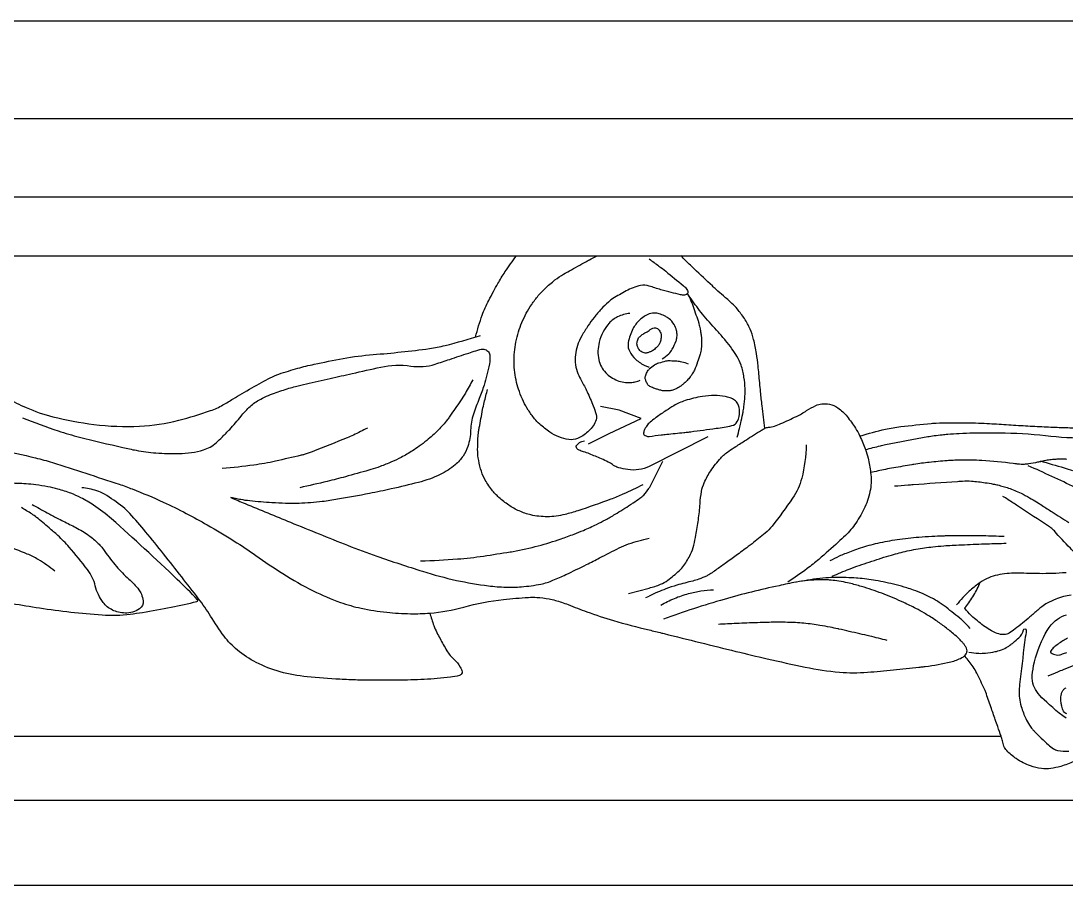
# Model space of a CAD drawing. Header units: millimetres. Extents: x 119.1 to 211.3, y 226 to 289.5.
# Drawn here: x 187.419 to 190.621, y 235.664 to 238.314 of the extents above; entities that cross this region are included whole.
import ezdxf

# ---------------------------------------------------------------- set-up
doc = ezdxf.new("R2010")
doc.units = ezdxf.units.MM

# ---------------------------------------------------------------- blocks, each defined once
blk = doc.blocks.new('*U272')
at = {"color": 0}
for p, q in [((-5.5, 1.3246), (5.5, 1.3246)), ((-5.5, 1.0257), (5.5, 1.0257)), ((-5.5, 0.7848), (5.5, 0.7848)), ((-5.5, 0.6046), (5.5, 0.6046)), ((-5.5, -0.8685), (-4.422, -0.8685)), ((2.6683, -0.8685), (5.5, -0.8685)), ((-5.5, -1.064), (5.5, -1.064)), ((-5.5, -1.3246), (5.5, -1.3246))]:
    blk.add_line(p, q, dxfattribs=at)
for points in [[(-5.5, 0.5948, -0.006369), (-5.4698, 0.573, -0.009162), (-5.4493, 0.5571, -0.005443), (-5.3957, 0.5132, -0.030468), (-5.3867, 0.5047, -0.089121), (-5.3823, 0.4979, -0.122519), (-5.3814, 0.492, -0.261688), (-5.3857, 0.4858, -0.154298), (-5.3978, 0.484, -0.017001), (-5.4038, 0.4852, -0.003639), (-5.432, 0.4919, -0.011665), (-5.464, 0.5005, -0.01023), (-5.5, 0.5119)], [(-5.1459, 0.0757, -0.002379), (-5.154, 0.1448, -0.003877), (-5.1585, 0.1873, -0.000634), (-5.1638, 0.2428, 0.001477), (-5.1662, 0.2666, 0.016295), (-5.1713, 0.3051, 0.014482), (-5.1798, 0.348, 0.048156), (-5.1904, 0.3799, 0.043955), (-5.2082, 0.4122, 0.024083), (-5.2296, 0.441, 0.035842), (-5.2463, 0.4586, 0.009209), (-5.2726, 0.4817, -0.010932), (-5.2946, 0.5012, -0.001443), (-5.3063, 0.5121, -0.000304), (-5.3615, 0.5638, -0.006525), (-5.3736, 0.5754, -0.00265), (-5.4028, 0.6046)], [(4.9685, 0.3556, -0.025445), (4.9887, 0.4226, -0.03641), (5.0085, 0.4673, -0.001646), (5.0232, 0.4946, -0.001828), (5.0366, 0.5191, -0.021089), (5.0584, 0.555, -0.014573), (5.0936, 0.6046)], [(5.5, 0.5119, 0.132669), (5.4739, 0.5133, 0.07201), (5.4293, 0.4969, 0.016376), (5.3886, 0.4731, 0.045651), (5.3751, 0.4628, 0.020223), (5.3533, 0.441, 0.018721), (5.3317, 0.4157, 0.019929), (5.3126, 0.3895, 0.018075), (5.2937, 0.3591, 0.047815), (5.2803, 0.3294, 0.0537), (5.274, 0.301, 0.06301), (5.2744, 0.2705, 0.068271), (5.282, 0.2433, 0.022108), (5.2927, 0.2215, -0.014183), (5.31, 0.1877, -0.015529), (5.329, 0.1441, -0.026537), (5.338, 0.1177, -0.183985), (5.3361, 0.0967, -0.093816), (5.3121, 0.0644, -0.091182), (5.2806, 0.0446, -0.127773), (5.2541, 0.0413, -0.061666), (5.2237, 0.0491, -0.061047), (5.1958, 0.0642, -0.024511), (5.1647, 0.0887, -0.04297), (5.149, 0.105, -0.028235), (5.1298, 0.1316, -0.031116), (5.1153, 0.1576, -0.024113), (5.1024, 0.1884, -0.02784), (5.0941, 0.2161, -0.027394), (5.0884, 0.247, -0.027881), (5.0862, 0.2777, -0.026507), (5.0873, 0.3093, -0.027039), (5.0918, 0.34, -0.025101), (5.0996, 0.371, -0.025811), (5.1103, 0.4002, -0.024265), (5.1238, 0.4282, -0.023458), (5.1404, 0.4556, -0.025488), (5.1605, 0.4824, -0.029188), (5.1805, 0.5037, -0.025676), (5.2116, 0.5304, -0.032929), (5.2381, 0.5482, -0.003993), (5.2559, 0.5583, -0.001403), (5.3065, 0.5864, -0.004753), (5.3169, 0.592, -0.002047), (5.3411, 0.6046)], [(-5.3833, 0.4901, -0.008962), (-5.372, 0.4662, -0.019624), (-5.3675, 0.455, -0.003884), (-5.35, 0.4051, -0.021703), (-5.3473, 0.396, -0.00891), (-5.3439, 0.3811, -0.013672), (-5.3422, 0.3713, -0.010186), (-5.3405, 0.3589, -0.013051), (-5.3397, 0.3492, -0.01292), (-5.3394, 0.3408, -0.009597), (-5.3395, 0.3295, -0.016965), (-5.3401, 0.3207, -0.016636), (-5.3413, 0.3117, -0.034264), (-5.3433, 0.3033, -0.011492), (-5.3515, 0.279, -0.01695), (-5.3614, 0.2544, -0.03325), (-5.3677, 0.2424, -0.031372), (-5.3742, 0.2331, -0.025164), (-5.3836, 0.2225, -0.01711), (-5.3923, 0.2142, -0.017986), (-5.4012, 0.2068, -0.029268), (-5.4098, 0.2009, -0.026507), (-5.4201, 0.1955, -0.047887), (-5.4304, 0.1919, -0.046582), (-5.4416, 0.1902, -0.038855), (-5.4555, 0.1906, -0.043698), (-5.4676, 0.1929, -0.008611), (-5.4726, 0.1944, -0.004094), (-5.4829, 0.1978, -0.023028), (-5.4897, 0.2004, -0.0146), (-5.5, 0.2054)], [(-5.2303, 0.0483, 0.005748), (-5.2231, 0.0754, 0.009459), (-5.2192, 0.0921, 0.000622), (-5.2134, 0.1197, 0.003061), (-5.2122, 0.1253, 0.018791), (-5.2097, 0.1414, 0.009212), (-5.2064, 0.1743, 0.033657), (-5.206, 0.1976, 0.022516), (-5.2094, 0.2323, 0.045752), (-5.2181, 0.2692, 0.057786), (-5.2309, 0.2964, 0.017496), (-5.2466, 0.3198, 0.015838), (-5.2656, 0.3444, 0.011768), (-5.2879, 0.3703, -0.006107), (-5.3315, 0.4196, -0.01939), (-5.3501, 0.4429, -0.010017), (-5.3833, 0.4901)], [(-5.4597, 0.2882, 0.054948), (-5.4399, 0.3038, 0.075889), (-5.429, 0.3185, 0.028791), (-5.4174, 0.3435, 0.068358), (-5.4147, 0.3549, 0.041564), (-5.4145, 0.3643, 0.035486), (-5.416, 0.3752, 0.089424), (-5.4238, 0.3944, 0.080593), (-5.439, 0.4116, 0.049187), (-5.4489, 0.4182, 0.032627), (-5.4651, 0.4255, 0.078998), (-5.4801, 0.4286, 0.060499), (-5.5, 0.427)], [(5.4412, 0.4278, 0.084473), (5.4032, 0.4171, 0.102996), (5.3773, 0.3976, 0.059394), (5.3593, 0.3712, 0.056076), (5.3471, 0.3396, 0.117209), (5.3458, 0.2859, 0.140498), (5.367, 0.2461, 0.107799), (5.4025, 0.2224, 0.110014), (5.4439, 0.216, 0.045058), (5.4574, 0.2181, 0.039373), (5.4722, 0.2231)], [(5.5, 0.427, 0.079233), (5.4702, 0.4068, 0.087373), (5.4506, 0.3806, 0.067026), (5.436, 0.3388, 0.140326), (5.4377, 0.3175, 0.099045), (5.4528, 0.2931, 0.079616), (5.4808, 0.2713, 0.031355), (5.4895, 0.2673, 0.026907), (5.5, 0.2638)], [(-4.8544, 0.052, -0.017292), (-4.7763, 0.0729, -0.029342), (-4.7293, 0.0809, -0.002614), (-4.636, 0.0907, -0.016324), (-4.621, 0.0917, -0.010057), (-4.5344, 0.0929, -0.012544), (-4.4651, 0.0907, -0.002344), (-4.4059, 0.0871, 0.002876), (-4.3467, 0.0835, 0.001799), (-4.2894, 0.0805, 0.001976), (-4.2372, 0.0782, 0.016601), (-4.1849, 0.0778, 0.007928)], [(-3.5957, 0.1498, -0.000009), (-3.501, 0.1663, -0.000008), (-3.3993, 0.184, -0.019617)], [(-5.5, 0.3755, -0.180215), (-5.4844, 0.3835, -0.236626), (-5.4716, 0.3789, -0.113966), (-5.4644, 0.367, -0.113621), (-5.4633, 0.353, -0.040489), (-5.4664, 0.3395, -0.073416), (-5.4697, 0.3326, -0.045928), (-5.4763, 0.3245, -0.035179), (-5.4866, 0.3156, -0.048028), (-5.4917, 0.3124, -0.031892), (-5.5, 0.309)], [(3.5338, 0.1688, 0.029949), (3.5916, 0.1392, 0.042729), (3.6734, 0.1112, 0.028826), (3.7993, 0.0876, 0.044235), (3.939, 0.0821, 0.051027), (4.0588, 0.1003, 0.020035), (4.1566, 0.1298, 0.049312), (4.1944, 0.1472, 0.00566), (4.2258, 0.1661, -0.006556), (4.2529, 0.1823, -0.00437), (4.3129, 0.2164, -0.009982), (4.3395, 0.2306, -0.034309), (4.3659, 0.2418, -0.016018), (4.4243, 0.2599, -0.013934), (4.4735, 0.2719, -0.007754), (4.5628, 0.2897, -0.025366), (4.6544, 0.3017, 0.0135), (4.8269, 0.3201, 0.029379), (4.8752, 0.3295, 0.012855), (4.9831, 0.3602)], [(5.5, 0.309, -0.060787), (5.491, 0.3065, -0.098594), (5.4853, 0.3067, -0.108419), (5.4733, 0.3126, -0.121306), (5.466, 0.3221, -0.058943), (5.4631, 0.3314, -0.080014), (5.463, 0.3385, -0.06491), (5.466, 0.3495, -0.100205), (5.4702, 0.3556, -0.026171), (5.4744, 0.3593, -0.012306), (5.484, 0.3665, -0.072555), (5.4942, 0.3717, 0.123606), (5.5, 0.3755)], [(3.58, 0.108, 0.01244), (3.6897, 0.0678, 0.021322), (3.7551, 0.0487, 0.003108), (3.8881, 0.0168, 0.010254), (3.9286, 0.0082, 0.027764), (3.989, 0.0002, 0.023711), (4.0603, -0.0019, 0.06731), (4.1347, 0.0095, 0.114054), (4.1737, 0.0315, 0.01004), (4.1926, 0.0495, 0.008114), (4.2151, 0.0725, 0.021015), (4.25, 0.1127, -0.031503), (4.2739, 0.1391, -0.063364), (4.3046, 0.1622, -0.046454), (4.3522, 0.1838, -0.007931), (4.3966, 0.1983, -0.017567), (4.417, 0.2039, -0.000878), (4.4499, 0.2116, -0.000395), (4.5231, 0.2284, -0.001285), (4.5902, 0.2437, -0.000986), (4.6778, 0.2631, -0.091026), (4.7701, 0.2664, 0.113622), (4.8441, 0.2723, 0.005816), (4.8892, 0.2871, -0.004512), (4.9472, 0.3064, -0.00136), (4.9691, 0.3134, -0.002468), (4.9812, 0.3171, -0.143826), (4.9972, 0.3173, -0.176293), (5.0079, 0.3096, -0.130337), (5.0122, 0.2974, -0.068292), (5.0108, 0.2731, -0.01341), (5.0032, 0.2393, -0.014393), (4.9944, 0.2082, -0.020788), (4.9795, 0.1669, 0.017904), (4.9619, 0.1192, 0.072269), (4.9533, 0.0695, -0.072908), (4.9447, 0.0203, -0.070938), (4.93, -0.0093, -0.06537), (4.906, -0.0359, -0.064697), (4.8599, -0.066, -0.050079), (4.7931, -0.0903, -0.006489), (4.7101, -0.1102, -0.008146), (4.6435, -0.1242, -0.005108), (4.5457, -0.142, -0.010665), (4.4986, -0.1491, -0.026115), (4.4275, -0.1544, -0.022476), (4.3447, -0.1526, -0.008552), (4.2765, -0.1468, -0.02132), (4.2494, -0.1429, -0.001154), (4.233, -0.1397, -0.003991), (4.2283, -0.1388, -0.006966), (4.2237, -0.1378, 0.063988), (4.2191, -0.1367, 0.856846), (4.2191, -0.1368, 0.001136), (4.2622, -0.155, 0.002433), (4.4011, -0.2123, 0.001932), (4.5765, -0.283, 0.011297), (4.666, -0.3163, 0.007307), (4.8061, -0.3627, 0.02188), (4.9099, -0.3904, 0.023727), (5.0076, -0.4071, 0.02313), (5.0616, -0.4112, 0.02637), (5.1091, -0.4101, 0.031841), (5.1684, -0.4018, 0.049338), (5.2054, -0.3903, 0.009339), (5.2447, -0.3728, 0.005666), (5.3086, -0.3421, 0.00634), (5.3483, -0.3217, -0.004203), (5.4082, -0.2908, -0.038275), (5.4373, -0.2787, -0.018487), (5.5, -0.2608)], [(-5.3791, 0.2727, 0.027498), (-5.4, 0.2788, 0.039825), (-5.4149, 0.2811, 0.008251), (-5.4356, 0.2822, 0.025317), (-5.4424, 0.2821, 0.045143), (-5.4498, 0.281, 0.01534), (-5.4709, 0.275, 0.065477), (-5.4835, 0.2691, 0.043617), (-5.5, 0.2565)], [(5.5, 0.2054, -0.119666), (5.4964, 0.2087, -0.051058), (5.4912, 0.2188, -0.023789), (5.4881, 0.2278, -0.072353), (5.4877, 0.2309, -0.086834), (5.4885, 0.2356, -0.031186), (5.4938, 0.2475, -0.032452), (5.4974, 0.2535, -0.056448), (5.5, 0.2565)], [(4.9595, 0.2242, -0.01079), (4.937, 0.1833, -0.018105), (4.9222, 0.1598, -0.002893), (4.8899, 0.113, -0.012253), (4.8819, 0.1022, -0.030232), (4.8538, 0.0701, -0.027516), (4.8191, 0.0387, -0.013362), (4.7958, 0.0208, -0.015843), (4.7752, 0.0068, -0.018104), (4.7404, -0.0135, -0.022371), (4.711, -0.0276, -0.012317), (4.6761, -0.0414, -0.015299), (4.6475, -0.051, -0.004834), (4.6416, -0.0527, -0.000397), (4.5695, -0.0728, -0.008727), (4.5139, -0.0872, -0.005827), (4.4302, -0.1063)], [(5.4811, -0.0971, -0.011215), (5.4199, -0.1266, -0.018741), (5.3823, -0.142, -0.00772), (5.2817, -0.1772, -0.02015), (5.2424, -0.1885, -0.056974), (5.1878, -0.1954, -0.062093), (5.1376, -0.1898, -0.045356), (5.1023, -0.1778, -0.045535), (5.0699, -0.1598, -0.034827), (5.04, -0.1362, -0.041123), (5.018, -0.1126, -0.044802), (4.9956, -0.0784, -0.056483), (4.9837, -0.0482, -0.027724), (4.9766, -0.0146, -0.038042), (4.9747, 0.0103, -0.013673), (4.9757, 0.0456, -0.02337), (4.9777, 0.0661, -0.008297), (4.9797, 0.0779, -0.001779), (4.9899, 0.1329, -0.013228), (4.9948, 0.1551, -0.007266), (5.0052, 0.1949)], [(-5.5, 0.0509, -0.001965), (-5.4633, 0.0554, -0.004206), (-5.4461, 0.0574, -0.000819), (-5.3937, 0.0627, 0.003078), (-5.3798, 0.0641, 0.005897), (-5.3723, 0.0651, 0.00057), (-5.2948, 0.0757, 0.007683), (-5.2704, 0.0795, 0.007834), (-5.2466, 0.0839, 0.222035), (-5.2299, 0.0962, 0.138659), (-5.2229, 0.1276, 0.092578), (-5.2285, 0.1508, 0.146308), (-5.2386, 0.1624, 0.050149), (-5.2518, 0.1691, 0.046178), (-5.2672, 0.1734, 0.045896), (-5.2996, 0.1763, 0.039815), (-5.337, 0.1733, 0.038466), (-5.3898, 0.1605, 0.055212), (-5.4243, 0.1448, 0.011659), (-5.4479, 0.13, 0.00886), (-5.4782, 0.1093, 0.01449), (-5.4855, 0.1038, 0.007038), (-5.5, 0.0919)], [(-4.8369, 0.0105, -0.004228), (-4.7916, 0.0221, -0.012185), (-4.7758, 0.0256, -0.002206), (-4.6464, 0.0502, -0.014888), (-4.6272, 0.0532, -0.00397), (-4.6021, 0.0561, -0.005926), (-4.5854, 0.0577, -0.007883), (-4.5498, 0.0602, -0.006515), (-4.5066, 0.0619, -0.00685), (-4.4924, 0.0621, -0.001494), (-4.4269, 0.0619, -0.026851), (-4.2854, 0.0534, 0.029176), (-4.1552, 0.0461, 0.01859)], [(-4.2202, -0.0196, 0.009525), (-4.2349, -0.0191, 0.010994), (-4.2476, -0.0192, 0.010059), (-4.2597, -0.0198, 0.013599), (-4.2687, -0.0206, 0.007694), (-4.2767, -0.0218, 0.007242), (-4.2851, -0.0232, 0.015815), (-4.2975, -0.0259, -0.005029), (-4.3099, -0.0286, -0.012707), (-4.3379, -0.0336, -0.0277), (-4.3509, -0.0349, -0.01942), (-4.3601, -0.0349, -0.018447), (-4.3697, -0.0342, -0.007497), (-4.3746, -0.0336, 0.003638), (-4.3845, -0.0323, 0.015001), (-4.4803, -0.0232, 0.021821), (-4.5464, -0.0218, 0.005511), (-4.5691, -0.0226, 0.006966), (-4.587, -0.0237, 0.009363), (-4.6417, -0.0287, 0.01087), (-4.6886, -0.0349, 0.00373), (-4.6951, -0.036, 0.000441), (-4.7507, -0.0455, 0.008634), (-4.7762, -0.0503, 0.004841), (-4.8214, -0.0601)], [(-5.5, -0.4139, 0.041087), (-5.4647, -0.4024, 0.061449), (-5.443, -0.39, 0.024429), (-5.4078, -0.3608, 0.051621), (-5.3934, -0.3446, 0.04287), (-5.373, -0.3104, 0.057057), (-5.3631, -0.2821, 0.011618), (-5.3569, -0.252, 0.007441), (-5.3492, -0.2047, 0.021623), (-5.344, -0.1554, -0.028517), (-5.3395, -0.118, -0.061699), (-5.3312, -0.0911, -0.041448), (-5.311, -0.0544, -0.038808), (-5.2806, -0.0157, -0.05871), (-5.2559, 0.0056, -0.003388), (-5.2344, 0.0199, -0.002417), (-5.204, 0.0396, -0.003619), (-5.156, 0.0699, -0.017685), (-5.1459, 0.0757, -0.113304), (-5.1339, 0.0789, 0.076231), (-5.1158, 0.0823, 0.020263), (-5.0962, 0.0901, 0.008169), (-5.0486, 0.1122, 0.031778), (-5.0174, 0.1299, -0.035753), (-4.9896, 0.1453, -0.084933), (-4.9707, 0.1505, -0.071463), (-4.9475, 0.1494, -0.105281), (-4.9219, 0.1387, -0.074453), (-4.8935, 0.1118, -0.021847), (-4.868, 0.0763, -0.03426), (-4.8544, 0.052, -0.010433), (-4.8452, 0.0314, -0.010462), (-4.8369, 0.0105, -0.035305), (-4.8292, -0.0156, -0.021294), (-4.8214, -0.0601, -0.074116), (-4.8222, -0.1114, -0.066957), (-4.8389, -0.1656, -0.042115), (-4.8671, -0.2153, -0.048687), (-4.8988, -0.2532, -0.011368), (-4.9209, -0.2738, -0.004352), (-4.9801, -0.326, -0.019798), (-5.0159, -0.3545, -0.012541), (-5.0751, -0.3958)], [(4.6373, 0.0766, -0.006734), (4.5939, 0.0549, -0.016045), (4.5753, 0.0466, -0.004546), (4.4682, 0.004, -0.019839), (4.4432, -0.0045, -0.014736), (4.4342, -0.0069, -0.001688), (4.3553, -0.0252, -0.022328), (4.2889, -0.0372, -0.015502), (4.1924, -0.0473)], [(5.5, 0.0919, 0.041441), (5.4948, 0.0865, 0.043073), (5.4907, 0.0806, 0.018196), (5.4861, 0.0717, 0.032988), (5.4841, 0.0666, 0.069497), (5.483, 0.0605, 0.121173), (5.4838, 0.0571, 0.12445), (5.4853, 0.0552, 0.050458), (5.4905, 0.0522, 0.071244), (5.495, 0.0509, 0.066825), (5.5, 0.0509)], [(5.5, -0.0413, -0.081302), (5.4689, -0.051, -0.07654), (5.4343, -0.0507, -0.011971), (5.4067, -0.0455, -0.061305), (5.4015, -0.0437, -0.038006), (5.388, -0.0357, 0.038745), (5.3745, -0.0278, 0.009695), (5.3538, -0.0181, 0.005587), (5.3173, -0.0025, 0.032079), (5.2994, 0.0036, -0.040317), (5.2852, 0.0087, -0.121298), (5.2786, 0.0139, -0.163596), (5.2765, 0.0199, -0.183459), (5.2781, 0.0243, -0.069918), (5.2872, 0.0322, -0.066897), (5.2941, 0.0355, -0.066215), (5.3017, 0.0369)], [(-5.0186, 0.0249, -0.05734), (-5.0326, -0.0771, -0.087668), (-5.0606, -0.1387, -0.015842), (-5.1231, -0.2239, -0.054814), (-5.1446, -0.2458, -0.003086), (-5.1848, -0.2784, -0.011103), (-5.1962, -0.2871, -0.000627), (-5.2337, -0.3144, -0.000713), (-5.2667, -0.3383, -0.001749), (-5.2958, -0.3591, -0.003371), (-5.311, -0.3697, -0.043016), (-5.3227, -0.3764, -0.020923), (-5.3481, -0.3869, -0.0287), (-5.3666, -0.3924, 0.010967), (-5.4153, -0.4052, 0.023894), (-5.4489, -0.4165, 0.015247), (-5.5, -0.4384)], [(3.506, 0.0106, -0.008369), (3.6201, -0.0148, -0.018143), (3.672, -0.0293, -0.002869), (3.8764, -0.0956, -0.014358), (3.9167, -0.1103, -0.011896), (4.0114, -0.1504, -0.015571), (4.0819, -0.185, -0.009202), (4.1463, -0.2206, -0.007043), (4.2288, -0.2699, -0.017175), (4.2955, -0.3141, 0.0138), (4.378, -0.3698, 0.025543), (4.4709, -0.4223, 0.030019), (4.5544, -0.4579, 0.033164), (4.6179, -0.4759, 0.027579), (4.6962, -0.4882, 0.020183), (4.7685, -0.4926, 0.024409), (4.8284, -0.4908, 0.048291), (4.9319, -0.4726, -0.040829), (5.054, -0.4492, -0.010667), (5.1302, -0.4426, -0.031393), (5.1562, -0.4425, -0.033538), (5.1934, -0.4473, -0.031542), (5.232, -0.4574, -0.013691), (5.2522, -0.4648, 0.004806), (5.3094, -0.4867, 0.018081), (5.3905, -0.5136, 0.013646), (5.5, -0.5423)], [(-4.3024, -0.0243, -0.00272), (-4.2289, -0.0456, -0.007658), (-4.203, -0.0537, -0.010394)], [(-4.194, -0.1063, 0.013462), (-4.3393, -0.0391)], [(-4.7484, -0.1011, -0.00055), (-4.7068, -0.0978, -0.001452), (-4.6911, -0.0966, -0.000544), (-4.5555, -0.0869, -0.004841), (-4.5402, -0.0859, -0.030897), (-4.5127, -0.0862, -0.01988), (-4.4701, -0.091, -0.007475), (-4.4459, -0.0951, -0.012654), (-4.4317, -0.0981, -0.01157), (-4.4152, -0.1024, -0.011779), (-4.3992, -0.1074, -0.01708), (-4.3802, -0.1146, -0.016339), (-4.3608, -0.1234, -0.012149), (-4.3349, -0.137, -0.013971), (-4.3131, -0.15, -0.003789), (-4.2956, -0.1612, 0.002219), (-4.2658, -0.1805, 0.003904), (-4.2144, -0.2129, 0.043739)], [(-4.2225, -0.3671, -0.009274), (-4.2653, -0.3694, -0.010188), (-4.3044, -0.3699, -0.009442), (-4.3442, -0.3689, 0.01156), (-4.3767, -0.3683, 0.025383), (-4.4035, -0.3697, 0.022784), (-4.433, -0.3742, 0.051843), (-4.4596, -0.3824, 0.048986), (-4.4855, -0.3965, 0.023007), (-4.4974, -0.4054, 0.008993), (-4.5263, -0.4302, 0.028605), (-4.5392, -0.4431, 0.017815), (-4.558, -0.4657)], [(3.466, -0.4459, 0.009754), (3.6324, -0.4749, 0.021132), (3.824, -0.4962, 0.047262), (3.9104, -0.494, 0.012331), (3.9478, -0.4885, 0.005193), (4.0361, -0.4725, 0.01248), (4.1143, -0.4554, 0.243274), (4.1176, -0.4525, 0.295023), (4.117, -0.4497, 0.008894), (4.0542, -0.3873, 0.009324), (3.8532, -0.202, 0.036935), (3.7983, -0.16, 0.023706), (3.7591, -0.137, 0.032597), (3.7289, -0.1236, 0.018927), (3.689, -0.1105, 0.024963), (3.658, -0.1034, 0.012302), (3.6212, -0.0977, 0.015298), (3.5913, -0.0947, 0.012441), (3.5381, -0.0925, 0.014274)], [(4.8284, -0.4908, 0.020199), (4.8403, -0.529, 0.034217), (4.8498, -0.5507, 0.006135), (4.8692, -0.587, 0.011313), (4.8805, -0.6063, 0.072738), (4.9025, -0.6327, -0.082495), (4.9215, -0.6563, -0.07954), (4.9268, -0.6708, -0.20205), (4.9255, -0.677, -0.16897), (4.9189, -0.6818, -0.047627), (4.8911, -0.6875, -0.012904), (4.811, -0.6941, -0.012731), (4.7296, -0.6965, -0.002376), (4.6639, -0.6965, -0.002743), (4.6071, -0.6959, -0.012032), (4.5527, -0.6937, -0.006511), (4.4524, -0.6859, -0.04622), (4.3696, -0.6707, -0.049493), (4.2964, -0.642, -0.05307), (4.2389, -0.6044, -0.061432), (4.1978, -0.5614, -0.023646), (4.1563, -0.4999, 0.02719), (4.1199, -0.4467, 0.002016), (4.0683, -0.38, 0.001894), (4.0128, -0.3096, 0.006002), (3.9576, -0.2416, 0.007114), (3.9095, -0.1854, 0.049842), (3.8877, -0.1652, 0.021559), (3.8312, -0.1261, 0.071008), (3.8077, -0.1156, 0.039048), (3.762, -0.1063)], [(4.7999, -0.3305, 0.013027), (4.9127, -0.3249, 0.018345), (4.9924, -0.3158, 0.000902), (5.0741, -0.3033, 0.007819), (5.0835, -0.3017, 0.017983), (5.1605, -0.2844, 0.019538), (5.2301, -0.2632, 0.007384), (5.2703, -0.2486, 0.010369), (5.2986, -0.2371, 0.009814), (5.3392, -0.2187, 0.014386), (5.3663, -0.2048, 0.010484), (5.3957, -0.1878, 0.006365), (5.4432, -0.1582, 0.005901), (5.4515, -0.1528, 0.002344), (5.472, -0.1388, 0.057894), (5.4834, -0.1288, 0.032839), (5.5, -0.1079)], [(-4.1739, -0.3272, -0.002318), (-4.1977, -0.3038, -0.004559), (-4.2096, -0.2917, -0.01023), (-4.2586, -0.2391, 0.049335), (-4.2696, -0.229, 0.015499), (-4.2732, -0.2265, 0.00058), (-4.3714, -0.1619, 0.001134), (-4.3855, -0.1528, 0.000521), (-4.4161, -0.1329)], [(3.6797, -0.3619, 0.025386), (3.6285, -0.3266, 0.042277), (3.5951, -0.3097, 0.005424), (3.5253, -0.2825, 0.03249), (3.5133, -0.2788, 0.004342), (3.4895, -0.2734, 0.003421), (3.459, -0.267, 0.012635), (3.3919, -0.2551, -0.011674), (3.3193, -0.2424, -0.022043), (3.2975, -0.237, -0.004865), (3.2004, -0.2075, -0.040312), (3.1639, -0.1928, -0.021515), (3.0996, -0.1569)], [(3.6097, -0.1574, 0.004918), (3.6562, -0.1835, 0.007701), (3.6863, -0.1994, 0.002568), (3.7247, -0.2187, -0.005051), (3.7441, -0.2286, -0.034704), (3.7831, -0.2525, -0.041868), (3.812, -0.277, -0.043734), (3.8329, -0.302, 0.024841), (3.8681, -0.3475, 0.031895), (3.906, -0.3864, -0.038541), (3.937, -0.4191, -0.082073), (3.9445, -0.4323, -0.057253), (3.9497, -0.4534, -0.283037), (3.9387, -0.4776, -0.154968), (3.8944, -0.4906, -0.107814), (3.8557, -0.4813, -0.116941), (3.8273, -0.4581, -0.106346), (3.8035, -0.4077, 0.106723), (3.7797, -0.3575, 0.015429), (3.723, -0.2883, 0.02825), (3.6888, -0.2533, 0.008636), (3.6617, -0.2293, 0.006242), (3.6233, -0.1973, 0.027211), (3.6088, -0.1868, 0.01304), (3.5769, -0.1674)], [(-4.9456, -0.3299, -0.010593), (-4.9165, -0.3154, -0.019712), (-4.9004, -0.3086, -0.001784), (-4.859, -0.2931, -0.010918), (-4.8522, -0.2907, -0.011117), (-4.8262, -0.283, -0.010906), (-4.7994, -0.2763, -0.009656), (-4.7696, -0.2701, -0.009927), (-4.7405, -0.2653, -0.007884), (-4.7061, -0.2608, -0.008426), (-4.6739, -0.2577, -0.006174), (-4.6341, -0.255, -0.00681), (-4.5981, -0.2535, -0.004707), (-4.5922, -0.2534, -0.000343), (-4.5115, -0.2528, -0.008505), (-4.4762, -0.2531, -0.004718), (-4.4127, -0.2554)], [(-4.939, -0.3778, -0.008869), (-4.8868, -0.3557, -0.015424), (-4.8562, -0.3444, -0.000462), (-4.7947, -0.324, -0.005181), (-4.7892, -0.3222, -0.004302), (-4.7574, -0.3127, -0.005765), (-4.7336, -0.3061, -0.010299), (-4.7093, -0.3002, -0.0096), (-4.683, -0.2949, -0.009354), (-4.6561, -0.2906, -0.010096), (-4.6311, -0.2875, -0.005403), (-4.5977, -0.2845, -0.00703), (-4.5719, -0.2828, -0.00189), (-4.5685, -0.2826, -0.000092), (-4.4988, -0.2795, -0.003296), (-4.4648, -0.2783, -0.001898), (-4.4058, -0.2767)], [(-4.1987, -0.9457, -0.030314), (-4.239, -0.9606, -0.041676), (-4.2696, -0.967, -0.063853), (-4.2984, -0.967, -0.053535), (-4.3318, -0.9589, -0.032066), (-4.3542, -0.9493, -0.031736), (-4.3754, -0.9367, -0.048792), (-4.4045, -0.9124, -0.114452), (-4.4131, -0.8985, -0.016304), (-4.4177, -0.8828, 0.017865), (-4.422, -0.8685, 0.000266), (-4.4322, -0.8388, 0.000369), (-4.4395, -0.8173, 0.001558), (-4.4531, -0.7781, 0.001358), (-4.469, -0.7331, 0.023231), (-4.4727, -0.7239, 0.004207), (-4.4962, -0.6745, 0.04163), (-4.5073, -0.6557, 0.022519), (-4.5323, -0.6237)], [(-4.5165, -0.5376, 0.010579), (-4.538, -0.5156, 0.023402), (-4.5484, -0.5064, 0.00509), (-4.5965, -0.4683, 0.022099), (-4.608, -0.4602, 0.010179), (-4.6226, -0.4512, 0.01121), (-4.6362, -0.4436, 0.019123), (-4.6607, -0.4319, 0.016224), (-4.6906, -0.4201, 0.014128), (-4.711, -0.4134, 0.008908), (-4.7437, -0.4043, 0.01929), (-4.8063, -0.3908, 0.022507), (-4.8607, -0.3837, 0.008169), (-4.8648, -0.3834, 0.001048), (-4.8967, -0.3818, 0.032752), (-4.9587, -0.3829, 0.026784), (-5.0337, -0.3932)], [(-5.5, -0.5423, -0.000082), (-5.4612, -0.5518, -0.000436), (-5.4539, -0.5536, -0.000079), (-5.344, -0.5809, 0.000131), (-5.2341, -0.6081, 0.004697), (-5.1385, -0.6308, 0.003858), (-5.0217, -0.6564, 0.031701), (-4.9167, -0.6718, 0.039367), (-4.8312, -0.672, 0.005347), (-4.7518, -0.6651, 0.005406), (-4.6734, -0.6566, 0.000425), (-4.6665, -0.6558, 0.00024), (-4.6541, -0.6543, 0.028285), (-4.5758, -0.6402, 0.062011), (-4.5417, -0.6274, 0.058308), (-4.5332, -0.6216, 0.085635), (-4.5287, -0.6161, 0.115877), (-4.526, -0.6069, 0.129641), (-4.5278, -0.5984, 0.030631), (-4.5328, -0.5897, 0.036564), (-4.5379, -0.5831, 0.006763), (-4.5449, -0.5756, 0.009046), (-4.5502, -0.5701, 0.019362), (-4.5678, -0.5541, 0.012549), (-4.5965, -0.5313, 0.014864), (-4.6254, -0.5107, 0.014245), (-4.6569, -0.491, 0.013727), (-4.6828, -0.4767, 0.009877), (-4.7198, -0.4585, 0.0172), (-4.7801, -0.4328, 0.01757), (-4.8408, -0.4118, 0.008995), (-4.877, -0.4014, 0.015685), (-4.898, -0.3965, 0.014713), (-4.9254, -0.3918, 0.018433), (-4.9474, -0.3895, 0.011209), (-4.9617, -0.3888, 0.00948), (-4.9787, -0.3888, 0.019899), (-5.0126, -0.3907, 0.018611), (-5.0485, -0.3955, 0.009214), (-5.0502, -0.3958, 0.000302), (-5.1021, -0.4067, 0.018301), (-5.2701, -0.4487, 0.016198), (-5.4562, -0.5091)], [(-4.5202, -0.6109, 0.030165), (-4.4901, -0.6141, 0.043705), (-4.4693, -0.6132, 0.008982), (-4.4402, -0.6089, 0.030547), (-4.4318, -0.6069, 0.039555), (-4.4106, -0.5988, 0.048002), (-4.3946, -0.5892, 0.015063), (-4.3849, -0.5815, 0.007995), (-4.3673, -0.5663, 0.15582), (-4.3533, -0.5425, -0.870344), (-4.3449, -0.5432, -0.05616), (-4.3452, -0.5496, 0.011517), (-4.3498, -0.5805, 0.0035), (-4.3649, -0.7093, 0.018279), (-4.3667, -0.7341, 0.047503), (-4.3658, -0.7508, 0.029925), (-4.3602, -0.7767, 0.021064), (-4.3536, -0.7969, 0.02444), (-4.3463, -0.8138, 0.025574), (-4.335, -0.8343, 0.038124), (-4.3257, -0.8469, 0.016366), (-4.3193, -0.8539, 0.005331), (-4.2986, -0.8746, 0.016153), (-4.2769, -0.8944, 0.024326), (-4.2615, -0.9064, 0.112972), (-4.2486, -0.9117, 0.045588), (-4.2145, -0.9141, 0.055666)], [(-4.2068, -0.4357, 0.03141), (-4.2309, -0.4404, 0.030977), (-4.2545, -0.4481, 0.029935), (-4.2807, -0.4603, 0.044471), (-4.297, -0.4711, 0.013473), (-4.3091, -0.4813, -0.006602), (-4.3335, -0.5026, -0.010179), (-4.379, -0.5395, -0.026919), (-4.3972, -0.5521, -0.133188), (-4.4124, -0.5567, -0.094792), (-4.4343, -0.553, -0.037801), (-4.451, -0.5454, -0.029898), (-4.4707, -0.5329, -0.024642), (-4.508, -0.5031, -0.039547), (-4.5287, -0.4817, -0.016932), (-4.533, -0.4761, -0.248953), (-4.5331, -0.4756, -0.091846), (-4.5328, -0.4751, 0.013239), (-4.5302, -0.472, 0.033138), (-4.5054, -0.4358, 0.033077), (-4.4855, -0.3965)], [(-5.4637, -0.4663, -0.033236), (-5.4225, -0.4457, -0.033236), (-5.3789, -0.4308, -0.027929), (-5.3411, -0.4228, -0.027929), (-5.3026, -0.4191)], [(-4.7706, -0.5746, 0.001856), (-4.8242, -0.5614, 0.003229), (-4.855, -0.5542, 0.000088), (-4.9187, -0.5397, 0.001862), (-4.9217, -0.539, 0.0068), (-4.9456, -0.5341, 0.005256), (-4.9766, -0.5285, 0.009556), (-5.0003, -0.5249, 0.008884), (-5.0259, -0.5221, 0.008845), (-5.0516, -0.5201, 0.009524), (-5.0756, -0.5191, 0.005198), (-5.1073, -0.5188, 0.006737), (-5.1318, -0.5191, 0.001835), (-5.1348, -0.5192, 0.000086), (-5.2005, -0.5214, 0.003189), (-5.2324, -0.5227, 0.001833), (-5.2878, -0.5256)], [(-4.2186, -0.5672, 0.005504), (-4.2252, -0.5713, 0.002542), (-4.2395, -0.5805, 0.014148), (-4.2435, -0.5833, 0.004094), (-4.2571, -0.5935, 0.05622), (-4.2665, -0.6024, 0.099604), (-4.2701, -0.6089, 0.347617), (-4.2685, -0.6129, 0.082328), (-4.2532, -0.6188, 0.085384), (-4.2432, -0.6191, 0.084789), (-4.2335, -0.6161), (-4.2335, -0.6161, 0.00514), (-4.2207, -0.6115, 0.009365)], [(-4.2014, -0.6529, 0.000229), (-4.2316, -0.6648, 0.00543), (-4.249, -0.6718, 0.003176), (-4.2785, -0.6844)], [(-4.2203, -0.7994, -0.195569), (-4.2302, -0.7914, -0.03867), (-4.2338, -0.7838, -0.040764), (-4.2359, -0.7762, -0.013658), (-4.2378, -0.7648, -0.019088), (-4.2386, -0.7567, -0.036993), (-4.2385, -0.7479, -0.033146), (-4.237, -0.7383, -0.082904), (-4.2336, -0.7298, -0.07993), (-4.2274, -0.7226, -0.064581), (-4.2225, -0.7195, -0.038422)]]:
    blk.add_lwpolyline(points, format="xyb", dxfattribs=at)
for points in [[(5.3141, 0.0276), (5.3772, 0.0595), (5.476, 0.1055), (5.4079, 0.131), (5.3513, 0.1424)], [(-5.3202, 0.0493), (-5.5, -0.0413)], [(-5.4587, -0.0263), (-5.5, -0.1079)], [(5.4366, -0.4309), (5.5, -0.4139)], [(5.4903, -0.4427), (5.5, -0.4384)], [(-4.2226, -0.8128), (-4.233, -0.8054), (-4.2434, -0.7975), (-4.2537, -0.7891), (-4.2636, -0.7806), (-4.273, -0.7723), (-4.2816, -0.7643), (-4.2895, -0.757), (-4.2965, -0.7502), (-4.3027, -0.7437), (-4.3081, -0.7375), (-4.3127, -0.7315), (-4.3166, -0.7254), (-4.3198, -0.7191), (-4.3224, -0.7125), (-4.3243, -0.7055), (-4.3255, -0.698), (-4.3261, -0.69), (-4.3261, -0.6814), (-4.3254, -0.6722), (-4.324, -0.6623), (-4.3221, -0.6518), (-4.3194, -0.6405), (-4.3161, -0.6284), (-4.3122, -0.6159), (-4.3078, -0.603), (-4.303, -0.5902), (-4.2978, -0.5776), (-4.2923, -0.5656), (-4.2865, -0.5543), (-4.2806, -0.544), (-4.2746, -0.535), (-4.2684, -0.5271), (-4.2622, -0.5203), (-4.2558, -0.5145), (-4.2492, -0.5095), (-4.2425, -0.5053), (-4.2356, -0.5017), (-4.2286, -0.4986), (-4.2213, -0.4959)]]:
    blk.add_lwpolyline(points, dxfattribs=at)
blk = doc.blocks.new('*U273')
at = {"color": 0, "linetype": 'ByBlock', "lineweight": -2, "transparency": 16777216}
for p in [(0, 0), (11, 0)]:
    blk.add_blockref('*U272', p, dxfattribs=at)

msp = doc.modelspace()

# ---------------------------------------------------------------- block references
at = {"color": 0}
msp.add_blockref('*U273', (183.8437, 236.9891), dxfattribs=at)

doc.saveas('drawing.dxf')
